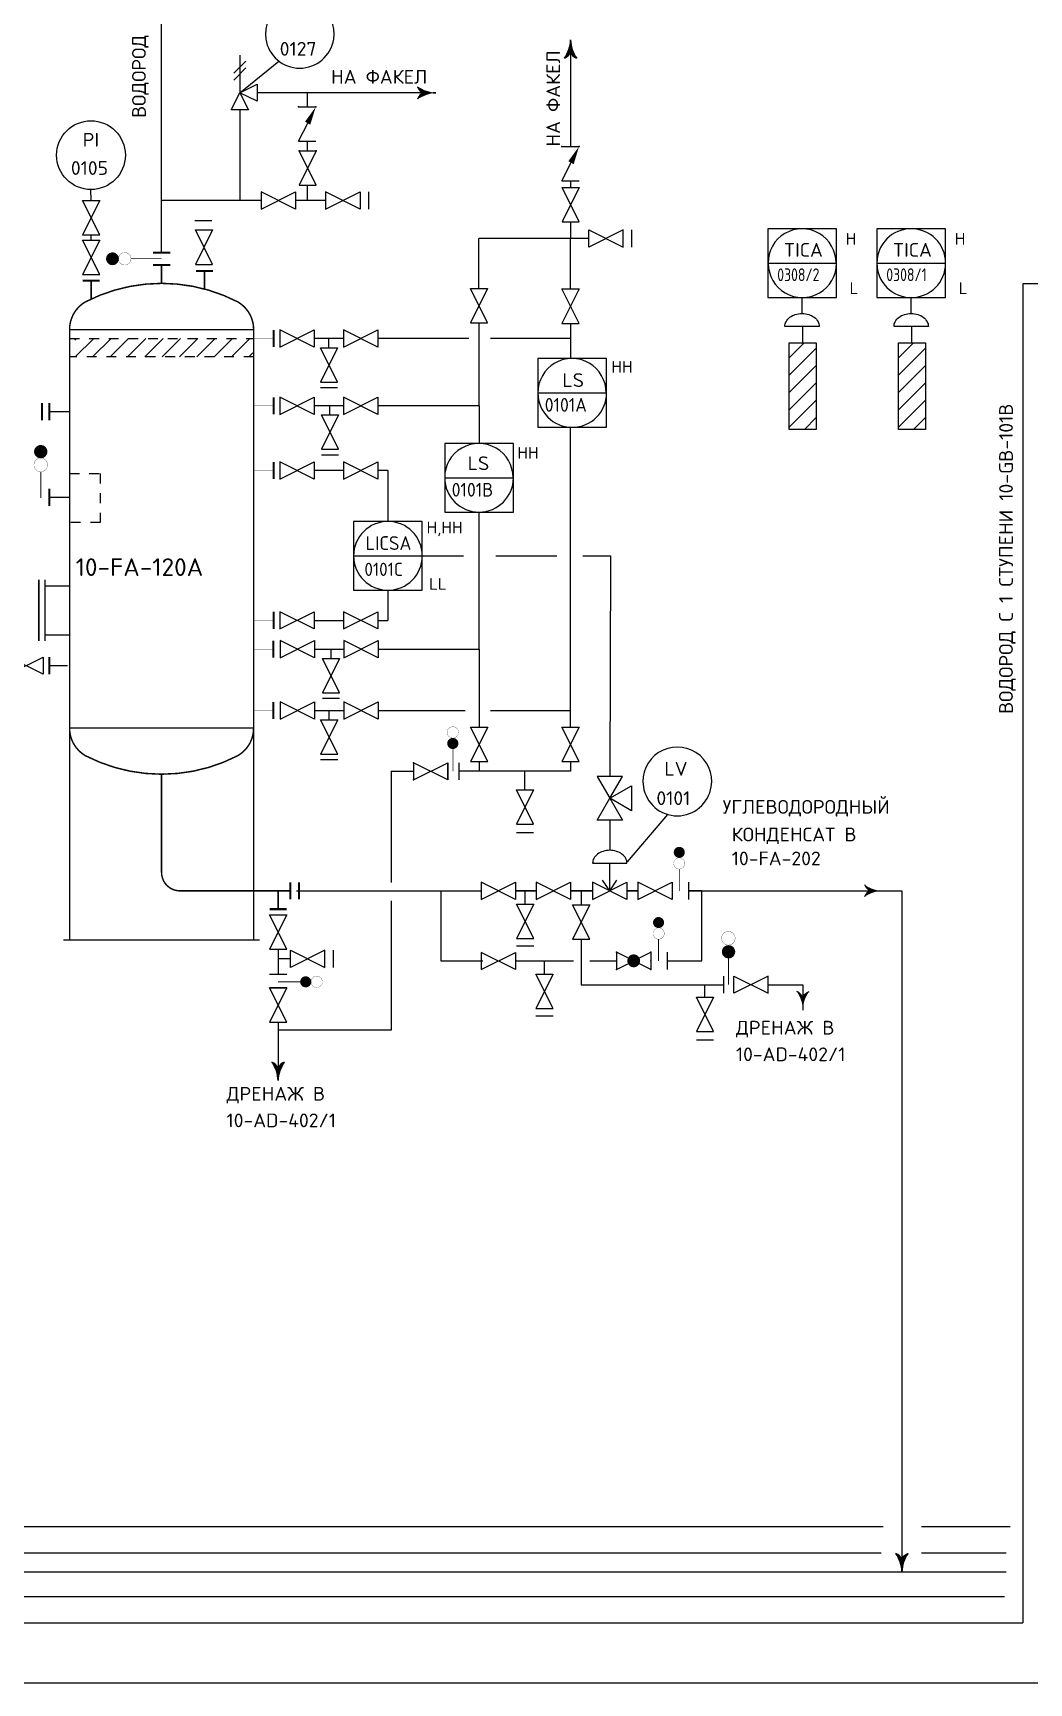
# Model space of a CAD drawing. Extents: x 230 to 652, y 120 to 276.
# Drawn here: x 411.76 to 421.91, y 123.62 to 140.43 of the extents above; entities that cross this region are included whole.
import ezdxf
from ezdxf.enums import TextEntityAlignment as Align

# ---------------------------------------------------------------- set-up
doc = ezdxf.new("R2010")
doc.units = 0
doc.header["$MEASUREMENT"] = 0
doc.linetypes.add('DASH', pattern=[0.15625, 0.09375, -0.0625])
doc.linetypes.add('HIDDEN', pattern=[0.125, 0.0625, -0.0625])
doc.layers.get('0').update_dxf_attribs({"linetype": 'CONTINUOUS'})
for name, color, linetype in [('HATCH', 252, 'CONTINUOUS'), ('IN-ATTRIBS', 7, 'CONTINUOUS'), ('IN-EQUIPMENT', 7, 'CONTINUOUS'), ('IN-INST-TAP', 7, 'CONTINUOUS'), ('IN-MIN-PROC', 7, 'CONTINUOUS'), ('IN-PNEUMATIC', 7, 'CONTINUOUS'), ('IN-TEXT', 51, 'CONTINUOUS')]:
    doc.layers.add(name, color=color, linetype=linetype)
doc.styles.add('S1', font='SIMPLEX.shx')
doc.styles.add('SIMPLEX', font='SIMPLEX')

# ---------------------------------------------------------------- blocks, each defined once
blk = doc.blocks.new('*X15')
at = {"color": 0}
for p, q in [((21.062, 12.047), (21.078, 12.062)), ((21.067, 11.875), (21.255, 12.062)), ((21.244, 11.875), (21.432, 12.062)), ((21.421, 11.875), (21.608, 12.062)), ((21.598, 11.875), (21.785, 12.062)), ((21.774, 11.875), (21.962, 12.062)), ((21.951, 11.875), (22.139, 12.062)), ((22.128, 11.875), (22.316, 12.062)), ((22.305, 11.875), (22.492, 12.062)), ((22.482, 11.875), (22.669, 12.062)), ((22.658, 11.875), (22.846, 12.062)), ((22.835, 11.875), (22.875, 11.915))]:
    blk.add_line(p, q, dxfattribs=at)
blk = doc.blocks.new('VALVTEXT')
at = {"layer": 'IN-ATTRIBS'}
for p in [(0, 0.0625), (0, 0), (0.25, 0.0625), (0.25, 0), (0, -0.0625), (0.25, -0.0625)]:
    blk.add_point(p, dxfattribs=at)
at = {"layer": 'IN-ATTRIBS', "style": 'S1', "flags": 1}
for tag, p in [('IDNUM', (0.125, 0.5625)), ('DWGNO', (0.125, 0.4375)), ('FILENO', (0.125, 0.3125))]:
    blk.add_attdef(tag, text='', height=0.1, dxfattribs=at).set_placement(p, align=Align.CENTER)
at = {"layer": 'IN-ATTRIBS', "style": 'S1'}
for tag, p in [('MODE', (0.125, 0.078125)), ('SIZE', (0.125, -0.1875))]:
    blk.add_attdef(tag, text='', height=0.1, dxfattribs=at).set_placement(p, align=Align.CENTER)

msp = doc.modelspace()

# ---------------------------------------------------------------- hatches: boundary and pattern name
at = {"linetype": 'Continuous'}
h = msp.add_hatch(dxfattribs=at)
h.set_pattern_fill('ANSI31', color=256, style=0)
h.set_pattern_definition([(45, (160.34722, -1.61151), (-0.08838835, 0.08838835), [])])
h.paths.add_polyline_path([(419.465, 137.274), (419.74, 137.274), (419.74, 136.392), (419.465, 136.392)])
h = msp.add_hatch(dxfattribs=at)
h.set_pattern_fill('ANSI31', color=256, style=0)
h.set_pattern_definition([(45, (161.45834, -1.61151), (-0.08838835, 0.08838835), [])])
h.paths.add_polyline_path([(420.576, 137.274), (420.851, 137.274), (420.851, 136.392), (420.576, 136.392)])

# ---------------------------------------------------------------- linework, layer by layer
at = {"color": 3, "linetype": 'Continuous'}
for p, q in [((413.069, 138.192), (413.069, 146.703)), ((421.845, 137.873), (421.845, 124.237)), ((422.105, 137.873), (421.845, 137.873)), ((407.526, 125.217), (420.42, 125.217)), ((420.812, 125.217), (421.715, 125.217)), ((407.526, 124.951), (420.4, 124.951)), ((420.812, 124.951), (421.676, 124.951)), ((405.562, 124.503), (421.656, 124.503)), ((405.566, 124.237), (421.845, 124.237))]:
    msp.add_line(p, q, dxfattribs=at)
at = {"color": 2}
for p, q in [((413.867, 140.202), (413.867, 139.821)), ((413.805, 140.02), (413.929, 140.144)), ((413.805, 139.95), (413.929, 140.074)), ((413.867, 139.821), (414.042, 139.909)), ((414.042, 139.909), (414.042, 139.734)), ((413.779, 139.646), (413.867, 139.821)), ((414.042, 139.734), (413.867, 139.821)), ((413.867, 139.821), (413.954, 139.646)), ((414.465, 139.676), (414.64, 139.676)), ((413.954, 139.646), (413.779, 139.646)), ((414.465, 139.326), (414.558, 139.511)), ((414.465, 139.326), (414.64, 139.326)), ((414.471, 139.229), (414.646, 139.229)), ((414.471, 139.229), (414.646, 139.229)), ((414.646, 138.879), (414.471, 139.229)), ((414.646, 139.229), (414.471, 138.879)), ((417.148, 139.274), (417.323, 139.274)), ((417.148, 138.924), (417.241, 139.109)), ((414.471, 138.879), (414.646, 138.879)), ((417.148, 138.924), (417.323, 138.924)), ((417.325, 138.505), (417.15, 138.855)), ((417.325, 138.855), (417.15, 138.505)), ((417.15, 138.855), (417.325, 138.855)), ((414.741, 138.811), (414.741, 138.636)), ((414.741, 138.811), (414.741, 138.636)), ((415.091, 138.636), (414.741, 138.811)), ((414.741, 138.636), (415.091, 138.811)), ((415.091, 138.811), (415.091, 138.636)), ((415.178, 138.811), (415.178, 138.636)), ((413.407, 138.519), (413.582, 138.519)), ((417.15, 138.505), (417.325, 138.505)), ((417.423, 138.337), (417.236, 138.337)), ((417.423, 138.424), (417.773, 138.249)), ((417.773, 138.424), (417.423, 138.249)), ((417.423, 138.249), (417.423, 138.424)), ((417.773, 138.249), (417.773, 138.424)), ((417.861, 138.249), (417.861, 138.424)), ((416.216, 137.827), (416.391, 137.827)), ((416.391, 137.477), (416.216, 137.827)), ((416.391, 137.827), (416.216, 137.477)), ((417.148, 137.822), (417.323, 137.822)), ((417.323, 137.822), (417.148, 137.472)), ((417.323, 137.472), (417.148, 137.822)), ((416.216, 137.477), (416.391, 137.477)), ((417.148, 137.472), (417.323, 137.472)), ((414.775, 137.223), (414.775, 137.317)), ((419.77, 137.441), (419.42, 137.441)), ((420.882, 137.441), (420.532, 137.441)), ((414.862, 137.223), (414.687, 136.873)), ((414.862, 136.873), (414.687, 137.223)), ((414.687, 137.223), (414.862, 137.223)), ((414.687, 136.873), (414.862, 136.873)), ((414.687, 136.817), (414.862, 136.817)), ((414.785, 136.539), (414.785, 136.632)), ((414.873, 136.539), (414.698, 136.189)), ((414.873, 136.189), (414.698, 136.539)), ((414.698, 136.539), (414.873, 136.539)), ((414.698, 136.189), (414.873, 136.189)), ((414.698, 136.132), (414.873, 136.132)), ((414.796, 134.06), (414.796, 134.154)), ((414.883, 134.06), (414.708, 133.71)), ((414.883, 133.71), (414.708, 134.06)), ((414.708, 134.06), (414.883, 134.06)), ((414.708, 133.71), (414.883, 133.71)), ((414.708, 133.653), (414.883, 133.653)), ((414.777, 133.434), (414.777, 133.528)), ((414.69, 133.434), (414.865, 133.434)), ((414.865, 133.434), (414.69, 133.084)), ((414.865, 133.084), (414.69, 133.434)), ((416.393, 133.008), (416.218, 133.358)), ((416.393, 133.358), (416.218, 133.008)), ((416.218, 133.358), (416.393, 133.358)), ((417.323, 133.009), (417.148, 133.359)), ((417.323, 133.359), (417.148, 133.009)), ((417.148, 133.359), (417.323, 133.359)), ((414.69, 133.084), (414.865, 133.084)), ((414.69, 133.028), (414.865, 133.028)), ((415.635, 132.997), (415.635, 132.822)), ((415.635, 132.822), (415.985, 132.997)), ((415.635, 132.997), (415.635, 132.822)), ((415.985, 132.822), (415.635, 132.997)), ((415.985, 132.822), (415.985, 132.997)), ((415.985, 132.997), (415.985, 132.822)), ((416.1, 132.822), (416.1, 132.997)), ((416.218, 133.008), (416.393, 133.008)), ((417.148, 133.009), (417.323, 133.009)), ((416.771, 132.722), (416.771, 132.91)), ((416.684, 132.722), (416.859, 132.722)), ((416.859, 132.722), (416.684, 132.372)), ((416.859, 132.372), (416.684, 132.722)), ((416.684, 132.372), (416.859, 132.372)), ((416.684, 132.285), (416.859, 132.285)), ((417.461, 131.973), (417.811, 131.973)), ((417.636, 131.692), (417.636, 131.973)), ((416.775, 131.556), (416.775, 131.692)), ((414.382, 130.912), (414.382, 131.087)), ((414.732, 131.087), (414.382, 130.912)), ((414.382, 131.087), (414.732, 130.912)), ((414.732, 130.912), (414.732, 131.087)), ((414.82, 130.912), (414.82, 131.087)), ((416.861, 131.13), (416.686, 131.13)), ((414.382, 130.999), (414.257, 130.999)), ((416.972, 130.842), (416.972, 130.978)), ((414.344, 130.841), (414.169, 130.841)), ((418.794, 130.823), (418.794, 130.648)), ((414.344, 130.703), (414.169, 130.703)), ((418.693, 130.26), (418.518, 130.61)), ((418.693, 130.61), (418.518, 130.26)), ((418.518, 130.61), (418.693, 130.61)), ((418.606, 130.61), (418.606, 130.736)), ((417.058, 130.416), (416.883, 130.416)), ((418.518, 130.26), (418.693, 130.26)), ((418.518, 130.173), (418.693, 130.173))]:
    msp.add_line(p, q, dxfattribs=at)
at = {"color": 5, "linetype": 'Continuous'}
for p, q in [((417.236, 140.248), (417.236, 139.274)), ((415.772, 139.819), (414.042, 139.819)), ((414.553, 139.819), (414.553, 139.676)), ((413.867, 139.646), (413.866, 138.724)), ((414.553, 139.326), (414.553, 139.229)), ((414.553, 138.879), (414.553, 138.724)), ((417.236, 138.924), (417.236, 138.855)), ((414.083, 138.724), (413.069, 138.724)), ((414.553, 138.724), (414.433, 138.724)), ((414.741, 138.724), (414.553, 138.724)), ((417.236, 138.505), (417.236, 138.337)), ((417.236, 138.337), (416.303, 138.337)), ((416.303, 137.827), (416.303, 138.337)), ((417.236, 137.822), (417.236, 138.335)), ((416.305, 136.632), (416.304, 137.477)), ((417.236, 137.472), (417.236, 137.114)), ((414.924, 137.317), (414.624, 137.317)), ((416.199, 137.317), (415.274, 137.317)), ((417.236, 137.317), (416.421, 137.317)), ((414.924, 136.632), (414.624, 136.632)), ((415.454, 136.632), (415.274, 136.632)), ((416.304, 136.632), (415.454, 136.632)), ((416.305, 136.632), (416.304, 136.249)), ((417.236, 133.359), (417.236, 136.414)), ((414.924, 135.973), (414.624, 135.973)), ((415.376, 135.973), (415.274, 135.973)), ((415.376, 135.973), (415.376, 135.454)), ((416.306, 134.154), (416.304, 135.548)), ((415.376, 134.744), (415.376, 134.446)), ((414.624, 134.446), (414.924, 134.446)), ((415.274, 134.446), (415.376, 134.446)), ((414.626, 134.154), (414.926, 134.154)), ((415.276, 134.154), (415.464, 134.154)), ((415.434, 134.154), (416.306, 134.154)), ((416.306, 134.154), (416.306, 133.359)), ((414.626, 133.528), (414.926, 133.528)), ((415.276, 133.528), (416.164, 133.528)), ((416.421, 133.528), (417.236, 133.528)), ((416.306, 133.008), (416.306, 132.91)), ((417.236, 133.009), (417.236, 132.91)), ((415.409, 132.91), (415.409, 131.776)), ((415.409, 132.91), (415.635, 132.91)), ((416.306, 132.91), (416.1, 132.91)), ((417.236, 132.91), (416.306, 132.91)), ((414.444, 131.692), (416.326, 131.692)), ((415.409, 131.591), (415.409, 130.272)), ((415.914, 131.692), (415.914, 130.978)), ((416.676, 131.692), (416.885, 131.692)), ((417.461, 131.692), (417.235, 131.692)), ((417.921, 131.692), (417.811, 131.692)), ((418.44, 131.692), (419.479, 131.692)), ((418.574, 130.978), (418.574, 131.692)), ((419.479, 131.692), (420.612, 131.692)), ((420.612, 131.692), (420.612, 124.756)), ((414.257, 131.098), (414.257, 130.841)), ((417.344, 131.198), (417.344, 130.735)), ((415.914, 130.978), (416.341, 130.978)), ((416.676, 130.978), (417.267, 130.978)), ((417.433, 130.978), (417.704, 130.978)), ((418.224, 130.978), (418.574, 130.978)), ((417.344, 130.735), (418.791, 130.735)), ((419.251, 130.736), (419.603, 130.736)), ((419.603, 130.736), (419.603, 130.478)), ((414.257, 130.353), (414.257, 129.884)), ((415.409, 130.272), (414.257, 130.272)), ((405.562, 124.756), (421.676, 124.756))]:
    msp.add_line(p, q, dxfattribs=at)
at = {"color": 7, "linetype": 'Continuous'}
for p, q in [((413.867, 139.821), (414.264, 140.142)), ((415.726, 135.104), (416.146, 135.104)), ((416.476, 135.104), (417.095, 135.104)), ((417.363, 135.104), (417.642, 135.104)), ((417.816, 131.989), (418.228, 132.47))]:
    msp.add_line(p, q, dxfattribs=at)
at = {"color": 7}
msp.add_line((417.236, 138.684), (417.236, 138.676), dxfattribs=at)
at = {"linetype": 'Continuous'}
for p, q in [((419.245, 138.085), (419.945, 138.085)), ((420.357, 138.085), (421.057, 138.085)), ((419.595, 137.572), (419.595, 137.735)), ((420.707, 137.572), (420.707, 137.735)), ((419.602, 137.274), (419.602, 137.441)), ((420.713, 137.274), (420.713, 137.441)), ((416.903, 136.764), (417.603, 136.764)), ((415.954, 135.899), (416.654, 135.899)), ((415.026, 135.104), (415.726, 135.104)), ((417.636, 132.413), (417.636, 132.105)), ((417.636, 131.692), (417.563, 131.801)), ((417.636, 131.692), (417.709, 131.801))]:
    msp.add_line(p, q, dxfattribs=at)
at = {"color": 6, "linetype": 'Continuous'}
msp.add_line((229.992, 123.624), (499.167, 123.624), dxfattribs=at)
at = {"color": 2}
for points in [[(412.439, 138.372), (412.264, 138.722), (412.439, 138.722), (412.264, 138.372)], [(414.083, 138.636), (414.433, 138.811), (414.433, 138.636), (414.083, 138.811)], [(412.439, 137.969), (412.264, 138.319), (412.439, 138.319), (412.264, 137.969)], [(413.589, 138.073), (413.414, 138.423), (413.589, 138.423), (413.414, 138.073)], [(414.274, 137.23), (414.624, 137.405), (414.624, 137.23), (414.274, 137.405)], [(414.924, 137.23), (415.274, 137.405), (415.274, 137.23), (414.924, 137.405)], [(414.274, 136.545), (414.624, 136.72), (414.624, 136.545), (414.274, 136.72)], [(414.924, 136.545), (415.274, 136.72), (415.274, 136.545), (414.924, 136.72)], [(414.274, 135.886), (414.624, 136.061), (414.624, 135.886), (414.274, 136.061)], [(414.924, 135.886), (415.274, 136.061), (415.274, 135.886), (414.924, 136.061)], [(414.274, 134.359), (414.624, 134.534), (414.624, 134.359), (414.274, 134.534)], [(414.924, 134.359), (415.274, 134.534), (415.274, 134.359), (414.924, 134.534)], [(414.276, 134.066), (414.626, 134.241), (414.626, 134.066), (414.276, 134.241)], [(414.926, 134.066), (415.276, 134.241), (415.276, 134.066), (414.926, 134.241)], [(411.513, 133.898), (411.863, 134.073), (411.863, 133.898), (411.513, 134.073)], [(414.276, 133.441), (414.626, 133.616), (414.626, 133.441), (414.276, 133.616)], [(414.926, 133.441), (415.276, 133.616), (415.276, 133.441), (414.926, 133.616)], [(417.461, 131.605), (417.811, 131.78), (417.811, 131.605), (417.461, 131.78)], [(414.344, 131.098), (414.169, 131.448), (414.344, 131.448), (414.169, 131.098)], [(416.862, 131.206), (416.687, 131.556), (416.862, 131.556), (416.687, 131.206)], [(417.432, 131.198), (417.257, 131.548), (417.432, 131.548), (417.257, 131.198)], [(417.059, 130.492), (416.884, 130.842), (417.059, 130.842), (416.884, 130.492)], [(419.251, 130.823), (418.901, 130.648), (418.901, 130.823), (419.251, 130.648)], [(414.344, 130.353), (414.169, 130.703), (414.344, 130.703), (414.169, 130.353)]]:
    msp.add_lwpolyline(points, close=True, dxfattribs=at)
for points in [[(419.945, 138.007), (419.945, 138.435), (419.245, 138.435), (419.245, 138.01)], [(421.057, 138.007), (421.057, 138.435), (420.357, 138.435), (420.357, 138.01)], [(419.245, 138.01), (419.245, 137.735), (419.945, 137.735), (419.945, 138.007)], [(420.357, 138.01), (420.357, 137.735), (421.057, 137.735), (421.057, 138.007)], [(417.603, 136.71), (417.603, 137.114), (416.903, 137.114), (416.903, 136.71)], [(416.903, 136.71), (416.903, 136.414), (417.603, 136.414), (417.603, 136.71)], [(416.654, 135.845), (416.654, 136.249), (415.954, 136.249), (415.954, 135.845)], [(415.954, 135.845), (415.954, 135.549), (416.654, 135.549), (416.654, 135.845)], [(415.726, 135.05), (415.726, 135.454), (415.026, 135.454), (415.026, 135.05)], [(415.026, 135.05), (415.026, 134.754), (415.726, 134.754), (415.726, 135.05)]]:
    msp.add_lwpolyline(points)
for points, const_width in [([(412.569, 138.097, 1), (412.569, 138.162, 1)], 0.065), ([(412.694, 138.066, 1), (412.694, 138.193, 1)], 0.0025), ([(411.804, 136.165, 1), (411.872, 136.165, 1)], 0.0675), ([(411.769, 136.03, 1), (411.907, 136.03, 1)], 0.0027), ([(415.979, 133.306, -1), (416.094, 133.306, -1)], 0.00225), ([(416.008, 133.193, -1), (416.065, 133.193, -1)], 0.0563), ([(418.316, 132.084, 1), (418.372, 132.084, 1)], 0.0563), ([(418.287, 131.971, 1), (418.401, 131.971, 1)], 0.00225), ([(418.105, 131.369, 1), (418.161, 131.369, 1)], 0.0563), ([(418.076, 131.257, 1), (418.191, 131.257, 1)], 0.00225), ([(418.775, 131.209, 1), (418.913, 131.209, 1)], 0.0027), ([(418.812, 131.071, 1), (418.88, 131.071, 1)], 0.0675), ([(417.847, 130.979, 1), (417.912, 130.979, 1)], 0.0656), ([(414.538, 130.793, 1), (414.538, 130.737, 1)], 0.0563), ([(414.65, 130.823, 1), (414.65, 130.708, 1)], 0.00225)]:
    msp.add_lwpolyline(points, format="xyb", close=True, dxfattribs=dict(at, const_width=const_width))
for points, const_width in [([(412.982, 138.192), (413.157, 138.192)], 0.021), ([(412.757, 138.13), (413.069, 138.13)], 0.005), ([(411.838, 135.962), (411.838, 135.692)], 0.0108), ([(416.039, 133.135), (416.039, 132.91)], 0.009), ([(414.469, 131.78), (414.469, 131.605)], 0.021), ([(418.344, 131.915), (418.344, 131.69)], 0.009), ([(418.133, 131.201), (418.133, 130.976)], 0.009), ([(418.846, 131.006), (418.846, 130.736)], 0.0108), ([(414.482, 130.765), (414.257, 130.765)], 0.009)]:
    msp.add_lwpolyline(points, dxfattribs=dict(at, const_width=const_width))
for points in [[(419.42, 137.441, -0.126822), (419.433, 137.489, -0.10607), (419.472, 137.534, -0.085783), (419.526, 137.562, -0.075445), (419.595, 137.572, -0.075445), (419.664, 137.562, -0.085783), (419.719, 137.534, -0.10607), (419.758, 137.489, -0.126822), (419.77, 137.441, -0.126822)], [(420.532, 137.441, -0.126822), (420.544, 137.489, -0.10607), (420.583, 137.534, -0.085783), (420.638, 137.562, -0.075445), (420.707, 137.572, -0.075445), (420.776, 137.562, -0.085783), (420.83, 137.534, -0.10607), (420.869, 137.489, -0.126822), (420.882, 137.441, -0.126822)], [(417.811, 131.973, 0.126822), (417.799, 132.021, 0.10607), (417.76, 132.066, 0.085783), (417.705, 132.094, 0.075445), (417.636, 132.105, 0.075445), (417.567, 132.094, 0.085783), (417.512, 132.066, 0.10607), (417.473, 132.021, 0.126822), (417.461, 131.973)]]:
    msp.add_lwpolyline(points, format="xyb", dxfattribs=at)
at = {"linetype": 'Continuous'}
for points in [[(419.465, 137.274), (419.74, 137.274), (419.74, 136.392), (419.465, 136.392)], [(420.576, 137.274), (420.851, 137.274), (420.851, 136.392), (420.576, 136.392)], [(417.636, 132.635), (417.764, 132.857), (417.508, 132.857)], [(417.636, 132.635), (417.764, 132.413), (417.508, 132.413)], [(417.636, 132.635), (417.858, 132.763), (417.858, 132.507)]]:
    msp.add_lwpolyline(points, close=True, dxfattribs=at)
at = {"color": 2}
for points in [[(417.821, 131.008), (417.704, 131.066), (417.704, 130.891), (417.821, 130.949)], [(417.938, 131.008), (418.054, 131.066), (418.054, 130.891), (417.938, 130.949)]]:
    msp.add_lwpolyline(points, dxfattribs=at)
at = {"color": 5, "linetype": 'Continuous'}
for points in [[(419.603, 130.603, 0.206864), (419.541, 130.666)], [(419.603, 130.603, -0.206864), (419.666, 130.666)], [(420.612, 124.756, 0.150368), (420.549, 124.943)], [(420.612, 124.881, 0.206864), (420.549, 124.943)], [(420.612, 124.881, -0.206864), (420.674, 124.943)]]:
    msp.add_lwpolyline(points, format="xyb", dxfattribs=at)
msp.add_circle((412.35, 139.185), 0.35)
for centre, radius, start, end in [((414.477, 140.421), 0.35, 351.1529, 188.8471), ((414.477, 140.421), 0.35, 188.8471, 351.1529), ((419.595, 138.089), 0.346, 359.282, 180.718), ((420.707, 138.085), 0.35, 0, 180), ((419.598, 138.083), 0.348, 179.787, 0.213), ((420.707, 138.085), 0.35, 180, 0), ((417.251, 136.766), 0.348, 359.6296, 180.3704), ((417.253, 136.764), 0.35, 180, 0), ((416.302, 135.901), 0.348, 359.6296, 180.3704), ((416.304, 135.899), 0.35, 180, 360), ((415.376, 135.104), 0.35, 360, 180), ((415.376, 135.104), 0.35, 180, 360), ((415.376, 135.104), 0.35, 187.8841, 188.8471), ((418.324, 132.806), 0.35, 351.1529, 188.8471), ((418.324, 132.806), 0.35, 188.8471, 351.1529)]:
    msp.add_arc(centre, radius, start, end)
for centre, radius, start, end in [((416.9, 140.367), 0.336, 324.4623, 358.6678), ((417.572, 140.367), 0.336, 181.3322, 215.5377), ((417.132, 140.276), 0.111, 291.6248, 338.3752), ((417.339, 140.276), 0.111, 201.6248, 248.3752), ((415.779, 139.923), 0.111, 201.6248, 248.3752), ((415.871, 140.155), 0.336, 234.4623, 268.6678), ((415.779, 139.716), 0.111, 111.6248, 158.3752), ((415.871, 139.484), 0.336, 91.3322, 125.5377), ((420.333, 131.796), 0.111, 201.6248, 248.3752), ((420.333, 131.589), 0.111, 111.6248, 158.3752), ((413.921, 129.751), 0.336, 1.3322, 35.5377), ((414.153, 129.843), 0.111, 21.6248, 68.3752), ((414.36, 129.843), 0.111, 111.6248, 158.3752), ((414.593, 129.751), 0.336, 144.4623, 178.6678), ((420.948, 124.748), 0.336, 144.4623, 178.6678)]:
    msp.add_arc(centre, radius, start, end, dxfattribs=at)
at = {"color": 2}
for p in [(415.635, 132.997), (415.635, 132.91), (415.635, 132.822)]:
    msp.add_point(p, dxfattribs=at)
at = {"color": 5, "linetype": 'Continuous'}
for points in [[(417.236, 140.36), (417.236, 140.235), (417.232, 140.32), (417.228, 140.218)], [(417.236, 140.36), (417.236, 140.235), (417.239, 140.32), (417.244, 140.218)], [(417.195, 140.206), (417.19, 140.18), (417.173, 140.172)], [(417.212, 140.242), (417.204, 140.191), (417.195, 140.206), (417.19, 140.18)], [(417.224, 140.28), (417.217, 140.204), (417.212, 140.242), (417.204, 140.191)], [(417.232, 140.32), (417.228, 140.218), (417.224, 140.28), (417.217, 140.204)], [(417.239, 140.32), (417.244, 140.218), (417.247, 140.28), (417.254, 140.204)], [(417.247, 140.28), (417.254, 140.204), (417.26, 140.242), (417.267, 140.191)], [(417.26, 140.242), (417.267, 140.191), (417.277, 140.206), (417.282, 140.18)], [(417.277, 140.206), (417.282, 140.18), (417.298, 140.172)], [(415.71, 139.861), (415.684, 139.866), (415.676, 139.882)], [(415.746, 139.844), (415.694, 139.851), (415.71, 139.861), (415.684, 139.866)], [(415.784, 139.831), (415.707, 139.838), (415.746, 139.844), (415.694, 139.851)], [(415.823, 139.823), (415.722, 139.828), (415.784, 139.831), (415.707, 139.838)], [(415.863, 139.819), (415.738, 139.819), (415.823, 139.823), (415.722, 139.828)], [(415.71, 139.778), (415.684, 139.773), (415.676, 139.757)], [(415.746, 139.795), (415.694, 139.788), (415.71, 139.778), (415.684, 139.773)], [(415.784, 139.808), (415.707, 139.801), (415.746, 139.795), (415.694, 139.788)], [(415.823, 139.816), (415.722, 139.811), (415.784, 139.808), (415.707, 139.801)], [(415.863, 139.819), (415.738, 139.819), (415.823, 139.816), (415.722, 139.811)], [(420.264, 131.733), (420.238, 131.738), (420.23, 131.755)], [(420.264, 131.651), (420.238, 131.646), (420.23, 131.63)], [(420.3, 131.716), (420.248, 131.724), (420.264, 131.733), (420.238, 131.738)], [(420.3, 131.668), (420.248, 131.661), (420.264, 131.651), (420.238, 131.646)], [(420.338, 131.703), (420.261, 131.711), (420.3, 131.716), (420.248, 131.724)], [(420.338, 131.681), (420.261, 131.673), (420.3, 131.668), (420.248, 131.661)], [(420.377, 131.695), (420.276, 131.7), (420.338, 131.703), (420.261, 131.711)], [(420.377, 131.689), (420.276, 131.684), (420.338, 131.681), (420.261, 131.673)], [(420.417, 131.692), (420.292, 131.692), (420.377, 131.695), (420.276, 131.7)], [(420.417, 131.692), (420.292, 131.692), (420.377, 131.689), (420.276, 131.684)], [(419.562, 130.632), (419.557, 130.658), (419.541, 130.666)], [(419.579, 130.595), (419.572, 130.647), (419.562, 130.632), (419.557, 130.658)], [(419.592, 130.557), (419.585, 130.634), (419.579, 130.595), (419.572, 130.647)], [(419.6, 130.518), (419.595, 130.619), (419.592, 130.557), (419.585, 130.634)], [(419.603, 130.478), (419.603, 130.603), (419.6, 130.518), (419.595, 130.619)], [(419.603, 130.478), (419.603, 130.603), (419.607, 130.518), (419.611, 130.619)], [(419.607, 130.518), (419.611, 130.619), (419.615, 130.557), (419.622, 130.634)], [(419.615, 130.557), (419.622, 130.634), (419.627, 130.595), (419.635, 130.647)], [(419.627, 130.595), (419.635, 130.647), (419.645, 130.632), (419.65, 130.658)], [(419.645, 130.632), (419.65, 130.658), (419.666, 130.666)], [(414.215, 129.912), (414.21, 129.938), (414.194, 129.946)], [(414.233, 129.876), (414.225, 129.928), (414.215, 129.912), (414.21, 129.938)], [(414.245, 129.838), (414.238, 129.915), (414.233, 129.876), (414.225, 129.928)], [(414.253, 129.799), (414.249, 129.9), (414.245, 129.838), (414.238, 129.915)], [(414.26, 129.799), (414.265, 129.9), (414.268, 129.838), (414.275, 129.915)], [(414.268, 129.838), (414.275, 129.915), (414.281, 129.876), (414.288, 129.928)], [(414.281, 129.876), (414.288, 129.928), (414.298, 129.912), (414.303, 129.938)], [(414.298, 129.912), (414.303, 129.938), (414.319, 129.946)], [(414.257, 129.759), (414.257, 129.884), (414.253, 129.799), (414.249, 129.9)], [(414.257, 129.759), (414.257, 129.884), (414.26, 129.799), (414.265, 129.9)], [(420.57, 124.909), (420.565, 124.935), (420.549, 124.943)], [(420.588, 124.873), (420.58, 124.924), (420.57, 124.909), (420.565, 124.935)], [(420.6, 124.835), (420.593, 124.912), (420.588, 124.873), (420.58, 124.924)], [(420.608, 124.796), (420.604, 124.897), (420.6, 124.835), (420.593, 124.912)], [(420.612, 124.756), (420.612, 124.881), (420.608, 124.796), (420.604, 124.897)], [(420.612, 124.756), (420.612, 124.881), (420.615, 124.796), (420.62, 124.897)], [(420.615, 124.796), (420.62, 124.897), (420.623, 124.835), (420.63, 124.912)], [(420.623, 124.835), (420.63, 124.912), (420.636, 124.873), (420.643, 124.924)], [(420.636, 124.873), (420.643, 124.924), (420.653, 124.909), (420.658, 124.935)], [(420.653, 124.909), (420.658, 124.935), (420.674, 124.943)]]:
    msp.add_solid(points, dxfattribs=at)
at = {"color": 2}
for points in [[(414.584, 139.495), (414.64, 139.676), (414.531, 139.526)], [(417.268, 139.093), (417.323, 139.274), (417.214, 139.124)]]:
    msp.add_solid(points, dxfattribs=at)
at = {"layer": 'IN-ATTRIBS', "color": 2}
for p in [(414.465, 139.676), (414.553, 139.676), (414.64, 139.676), (414.471, 139.229), (414.559, 139.229), (414.646, 139.229), (417.148, 139.274), (417.236, 139.274), (417.323, 139.274)]:
    msp.add_point(p, dxfattribs=at)
at = {"layer": 'IN-EQUIPMENT', "color": 6}
for p, q in [((412.132, 137.411), (414.007, 137.411)), ((414.007, 133.348), (412.132, 133.348))]:
    msp.add_line(p, q, dxfattribs=at)
at = {"layer": 'IN-EQUIPMENT', "color": 7, "linetype": 'DASH'}
for p, q in [((412.132, 137.317), (414.007, 137.317)), ((414.007, 137.13), (412.132, 137.13))]:
    msp.add_line(p, q, dxfattribs=at)
at = {"layer": 'IN-EQUIPMENT', "color": 7, "linetype": 'HIDDEN'}
for p, q in [((412.132, 135.942), (412.444, 135.942)), ((412.444, 135.942), (412.444, 135.442)), ((412.444, 135.442), (412.132, 135.442))]:
    msp.add_line(p, q, dxfattribs=at)
at = {"layer": 'IN-EQUIPMENT', "color": 2}
for p, q in [((418.44, 131.605), (418.44, 131.78)), ((418.224, 130.891), (418.224, 131.066))]:
    msp.add_line(p, q, dxfattribs=at)
at = {"layer": 'IN-EQUIPMENT', "color": 6}
for points, const_width in [([(412.982, 138.067), (413.157, 138.067)], 0.021), ([(413.069, 137.88), (413.069, 138.067)], 0.015), ([(413.419, 138.005), (413.594, 138.005)], 0.021), ([(413.507, 137.817), (413.507, 138.005)], 0.015), ([(412.264, 137.908), (412.439, 137.908)], 0.021), ([(412.352, 137.72), (412.352, 137.908)], 0.015), ([(414.212, 137.317), (414.007, 137.317)], 0.005), ([(414.212, 137.405), (414.212, 137.23)], 0.021), ([(411.852, 136.485), (411.852, 136.66)], 0.021), ([(411.925, 136.485), (411.925, 136.66)], 0.021), ([(414.212, 136.632), (414.007, 136.632)], 0.005), ([(414.212, 136.72), (414.212, 136.545)], 0.021), ([(412.132, 136.572), (411.925, 136.572)], 0.015), ([(414.212, 135.973), (414.007, 135.973)], 0.005), ([(414.212, 136.061), (414.212, 135.886)], 0.021), ([(411.925, 135.612), (411.925, 135.787)], 0.021), ([(412.132, 135.699), (411.925, 135.699)], 0.015), ([(411.819, 134.235), (411.819, 134.86)], 0.015), ([(411.882, 134.235), (411.882, 134.86)], 0.015), ([(412.132, 134.797), (411.882, 134.797)], 0.015), ([(414.007, 134.446), (414.212, 134.446)], 0.005), ([(414.212, 134.534), (414.212, 134.359)], 0.021), ([(412.132, 134.297), (411.882, 134.297)], 0.015), ([(414.007, 134.154), (414.208, 134.154)], 0.005), ([(414.208, 134.241), (414.208, 134.066)], 0.021), ([(411.925, 133.898), (411.925, 134.073)], 0.021), ([(412.113, 133.985), (411.925, 133.985)], 0.015), ([(414.208, 133.616), (414.208, 133.441)], 0.021), ([(414.007, 133.528), (414.208, 133.528)], 0.005), ([(412.132, 131.192), (412.132, 133.317)], 0.015), ([(414.007, 133.38), (414.007, 131.192)], 0.015), ([(414.382, 131.78), (414.382, 131.605)], 0.021), ([(414.007, 131.692), (414.382, 131.692)], 0.015), ([(414.257, 131.692), (414.257, 131.505)], 0.015), ([(414.344, 131.505), (414.169, 131.505)], 0.021), ([(412.069, 131.192), (414.069, 131.192)], 0.015)]:
    msp.add_lwpolyline(points, dxfattribs=dict(at, const_width=const_width))
at = {"layer": 'IN-EQUIPMENT', "color": 6, "const_width": 0.015}
msp.add_lwpolyline([(414.007, 137.411, 0.267949), (413.845, 137.691, 0.242718), (412.294, 137.691, 0.267949), (412.132, 137.411), (412.132, 133.348, 0.267949), (412.294, 133.068, 0.242718), (413.845, 133.068, 0.267949), (414.007, 133.348)], format="xyb", close=True, dxfattribs=at)
at = {"layer": 'IN-EQUIPMENT', "color": 6, "linetype": 'DASH', "const_width": 0.015}
msp.add_lwpolyline([(413.069, 132.88), (413.069, 131.88, 0.414214), (413.257, 131.692), (414.007, 131.692)], format="xyb", dxfattribs=at)
at = {"layer": 'IN-INST-TAP', "color": 7}
for p, q in [((412.351, 138.722), (412.35, 138.835)), ((412.351, 138.319), (412.351, 138.365))]:
    msp.add_line(p, q, dxfattribs=at)
at = {"layer": 'IN-MIN-PROC', "color": 2}
for p, q in [((417.921, 131.78), (417.921, 131.605)), ((417.921, 131.605), (418.271, 131.78)), ((418.271, 131.605), (417.921, 131.78)), ((418.271, 131.78), (418.271, 131.605)), ((417.344, 131.692), (417.344, 131.548))]:
    msp.add_line(p, q, dxfattribs=at)
at = {"layer": 'IN-MIN-PROC', "color": 5}
for p, q in [((416.218, 131.692), (416.326, 131.692)), ((416.885, 131.692), (416.676, 131.692)), ((417.235, 131.692), (417.461, 131.692)), ((417.811, 131.692), (417.921, 131.692))]:
    msp.add_line(p, q, dxfattribs=at)
at = {"layer": 'IN-MIN-PROC', "color": 7}
for p, q in [((418.094, 131.692), (418.098, 131.692)), ((418.574, 131.692), (418.44, 131.692)), ((417.882, 130.978), (417.912, 130.978)), ((418.574, 131.067), (418.574, 131.067))]:
    msp.add_line(p, q, dxfattribs=at)
at = {"layer": 'IN-MIN-PROC', "color": 2}
for points in [[(416.676, 131.605), (416.326, 131.78), (416.326, 131.605), (416.676, 131.78)], [(417.235, 131.605), (416.885, 131.78), (416.885, 131.605), (417.235, 131.78)], [(416.676, 130.89), (416.326, 131.065), (416.326, 130.89), (416.676, 131.065)]]:
    msp.add_lwpolyline(points, close=True, dxfattribs=at)
at = {"layer": 'IN-PNEUMATIC', "color": 7}
msp.add_line((417.642, 135.104), (417.636, 132.857), dxfattribs=at)

# ---------------------------------------------------------------- block references
at = {"layer": 'HATCH', "color": 7}
msp.add_blockref('*X15', (391.123, 125.255), dxfattribs=at)
at = {"layer": 'IN-MIN-PROC', "color": 7, "xscale": 1.4, "yscale": 1.4, "zscale": 1.4}
msp.add_blockref('VALVTEXT', (417.704, 130.979), dxfattribs=at)

# ---------------------------------------------------------------- texts
at = {"color": 7}
for s, height, style, p in [('0127', 0.14, 'SIMPLEX', (414.273, 140.198)), ('PI', 0.14, 'S1', (412.265, 139.272)), ('0105', 0.14, 'S1', (412.145, 138.984)), ('HH', 0.12, 'SIMPLEX', (417.652, 136.968)), ('LS', 0.14, 'SIMPLEX', (417.153, 136.824)), ('HH', 0.12, 'SIMPLEX', (416.695, 136.092)), ('LS', 0.14, 'SIMPLEX', (416.188, 135.977)), ('H,HH', 0.12, 'SIMPLEX', (415.769, 135.332)), ('LL', 0.12, 'SIMPLEX', (415.794, 134.758)), ('LV', 0.14, 'S1', (418.192, 132.865)), ('0101', 0.14, 'SIMPLEX', (418.111, 132.566))]:
    msp.add_text(s, height=height, dxfattribs=dict(at, style=style)).set_placement(p)
at = {"color": 7, "linetype": 'DASH', "style": 'S1'}
for s, height, p in [('H', 0.12, (420.04, 138.272)), ('H', 0.12, (421.151, 138.272)), ('TICA', 0.14, (419.409, 138.15)), ('TICA', 0.14, (420.52, 138.15)), ('L', 0.12, (420.079, 137.771)), ('L', 0.12, (421.19, 137.771))]:
    msp.add_text(s, height=height, dxfattribs=at).set_placement(p)
at = {"color": 7, "linetype": 'DASH', "style": 'S1', "width": 0.75}
for s, p in [('0308/2', (419.342, 137.902)), ('0308/1', (420.453, 137.902))]:
    msp.add_text(s, height=0.13, dxfattribs=at).set_placement(p)
at = {"color": 7, "style": 'SIMPLEX'}
for s, height, width, p in [('0101A', 0.14, 0.9, (416.973, 136.572)), ('0101B', 0.14, 0.9, (416.025, 135.707)), ('LICSA', 0.14, 0.93, (415.147, 135.164)), ('0101C', 0.135, 0.9, (415.136, 134.899))]:
    msp.add_text(s, height=height, dxfattribs=dict(at, width=width)).set_placement(p)
at = {"layer": 'IN-TEXT', "color": 1, "style": 'SIMPLEX'}
for s, p in [('ВОДОРОД НА 3 СТУПЕНЬ 10-GB101A', (412.909, 139.564)), ('НА ФАКЕЛ', (417.13, 139.272)), ('ВОДОРОД С 1 СТУПЕНИ 10-GB-101B', (421.743, 133.494))]:
    msp.add_text(s, height=0.14, rotation=90, dxfattribs=at).set_placement(p)
for s, p in [('НА ФАКЕЛ', (414.796, 139.913)), ('УГЛЕВОДОРОДНЫЙ ', (418.786, 132.477)), (' КОНДЕНСАТ В', (418.786, 132.196)), (' 10-FA-202', (418.786, 131.952)), ('ДРЕНАЖ В', (418.921, 130.228)), ('10-AD-402/1', (418.921, 129.957)), ('ДРЕНАЖ В', (413.731, 129.555)), ('10-AD-402/1', (413.731, 129.284))]:
    msp.add_text(s, height=0.14, dxfattribs=at).set_placement(p)
at = {"layer": 'IN-TEXT', "color": 4, "style": 'S1'}
msp.add_text('10-FA-120A', height=0.18, dxfattribs=at).set_placement((412.194, 134.899))

doc.saveas('drawing.dxf')
